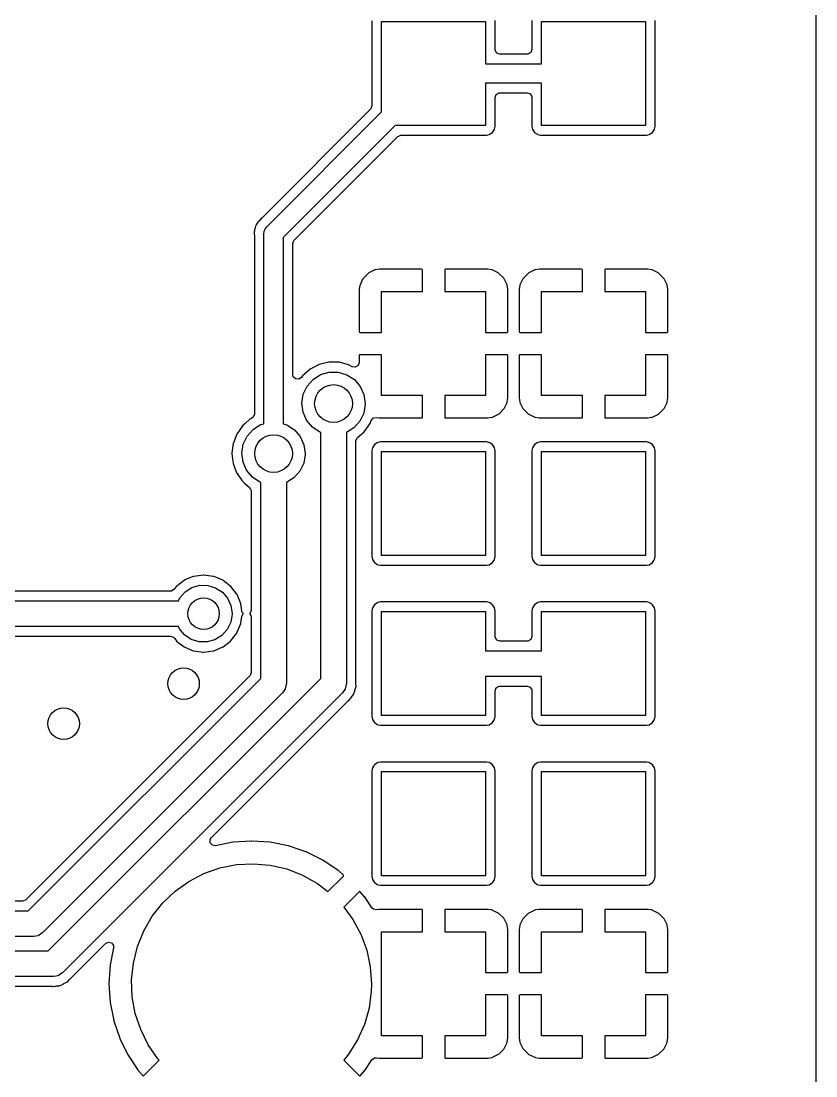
# Model space of a CAD drawing. Extents: x 5.26 to 6.44, y -4.92 to -3.34.
# Drawn here: x 5.939 to 6.436, y -4.592 to -3.933 of the extents above; entities that cross this region are included whole.
import ezdxf

# ---------------------------------------------------------------- set-up
doc = ezdxf.new("R2010")
doc.units = 0
doc.header["$MEASUREMENT"] = 0
doc.layers.add('BLACK', color=7, linetype='CONTINUOUS')

msp = doc.modelspace()

# ---------------------------------------------------------------- linework, layer by layer
at = {"layer": 'BLACK', "linetype": 'CONTINUOUS'}
for p, q in [((6.43552, -3.34794), (6.43552, -4.92006)), ((6.15798, -3.9323), (6.15798, -3.98554)), ((6.164, -3.98926), (6.164, -3.93275)), ((6.164, -3.93275), (6.229, -3.93275)), ((6.229, -3.93275), (6.229, -3.95925)), ((6.23502, -3.95027), (6.23502, -3.93216)), ((6.25798, -3.93216), (6.25798, -3.95027)), ((6.264, -3.95925), (6.264, -3.93275)), ((6.264, -3.93275), (6.329, -3.93275)), ((6.329, -3.93275), (6.329, -3.99775)), ((6.33502, -3.99834), (6.33502, -3.93216)), ((6.23506, -3.95078), (6.23502, -3.95027)), ((6.23608, -3.95254), (6.23506, -3.95078)), ((6.23798, -3.95323), (6.23608, -3.95254)), ((6.25502, -3.95323), (6.23798, -3.95323)), ((6.25553, -3.95319), (6.25502, -3.95323)), ((6.25729, -3.95217), (6.25553, -3.95319)), ((6.25798, -3.95027), (6.25729, -3.95217)), ((6.229, -3.95925), (6.264, -3.95925)), ((6.264, -3.97125), (6.229, -3.97125)), ((6.229, -3.97125), (6.229, -3.99775)), ((6.264, -3.99775), (6.264, -3.97125)), ((6.23502, -3.98023), (6.23571, -3.97833)), ((6.23502, -3.99834), (6.23502, -3.98023)), ((6.23571, -3.97833), (6.23747, -3.97731)), ((6.23747, -3.97731), (6.23798, -3.97727)), ((6.23798, -3.97727), (6.25502, -3.97727)), ((6.25502, -3.97727), (6.25692, -3.97796)), ((6.25692, -3.97796), (6.25794, -3.97972)), ((6.25794, -3.97972), (6.25798, -3.98023)), ((6.25798, -3.98023), (6.25798, -3.99834)), ((6.15798, -3.98554), (6.15729, -3.98745)), ((6.15711, -3.98764), (6.08954, -4.05521)), ((6.09226, -4.06101), (6.164, -3.98926)), ((6.15729, -3.98745), (6.15711, -3.98764)), ((6.17249, -3.99775), (6.1025, -4.06774)), ((6.229, -3.99775), (6.17249, -3.99775)), ((6.23334, -4.00209), (6.23467, -4.0001)), ((6.23467, -4.0001), (6.23502, -3.99834)), ((6.25798, -3.99834), (6.25833, -4.0001)), ((6.25833, -4.0001), (6.25966, -4.00209)), ((6.329, -3.99775), (6.264, -3.99775)), ((6.33334, -4.00209), (6.33467, -4.0001)), ((6.33467, -4.0001), (6.33502, -3.99834)), ((6.10939, -4.06936), (6.17411, -4.00464)), ((6.17411, -4.00464), (6.17595, -4.00378)), ((6.17595, -4.00378), (6.1762, -4.00377)), ((6.1762, -4.00377), (6.2238, -4.00377)), ((6.2238, -4.00377), (6.22959, -4.00377)), ((6.22959, -4.00377), (6.23135, -4.00342)), ((6.23135, -4.00342), (6.23334, -4.00209)), ((6.25966, -4.00209), (6.2599, -4.00225)), ((6.2599, -4.00225), (6.26141, -4.00326)), ((6.26141, -4.00326), (6.26141, -4.00326)), ((6.26141, -4.00326), (6.26165, -4.00342)), ((6.26165, -4.00342), (6.26341, -4.00377)), ((6.26341, -4.00377), (6.2965, -4.00377)), ((6.2965, -4.00377), (6.32959, -4.00377)), ((6.32959, -4.00377), (6.33135, -4.00342)), ((6.33135, -4.00342), (6.33334, -4.00209)), ((6.08564, -4.05982), (6.08532, -4.0603)), ((6.08595, -4.05925), (6.08564, -4.05982)), ((6.08606, -4.05897), (6.08595, -4.05925)), ((6.08616, -4.05872), (6.08606, -4.05897)), ((6.08694, -4.05788), (6.08616, -4.05872)), ((6.08704, -4.05775), (6.08694, -4.05788)), ((6.08705, -4.05776), (6.08704, -4.05775)), ((6.08713, -4.05765), (6.08705, -4.05776)), ((6.08721, -4.05754), (6.08713, -4.05765)), ((6.08777, -4.05698), (6.08721, -4.05754)), ((6.08785, -4.0569), (6.08777, -4.05698)), ((6.08921, -4.05543), (6.08785, -4.0569)), ((6.08938, -4.05535), (6.08921, -4.05543)), ((6.08954, -4.05521), (6.08938, -4.05535)), ((6.0844, -4.06417), (6.08429, -4.06465)), ((6.08429, -4.06465), (6.08432, -4.06492)), ((6.08432, -4.06492), (6.08432, -4.06492)), ((6.08432, -4.06492), (6.08445, -4.06588)), ((6.08448, -4.06349), (6.0844, -4.06417)), ((6.08445, -4.06588), (6.08448, -4.06628)), ((6.08451, -4.06287), (6.08448, -4.06313)), ((6.08448, -4.06313), (6.08448, -4.06349)), ((6.08448, -4.06628), (6.08448, -4.17808)), ((6.08493, -4.06182), (6.08451, -4.06287)), ((6.08506, -4.0614), (6.08493, -4.06182)), ((6.08526, -4.06056), (6.08506, -4.0614)), ((6.08532, -4.0603), (6.08526, -4.06056)), ((6.08526, -4.06056), (6.08526, -4.06056)), ((6.0905, -4.06525), (6.0907, -4.06449)), ((6.0905, -4.18407), (6.0905, -4.06525)), ((6.0907, -4.0637), (6.0911, -4.06301)), ((6.0907, -4.06449), (6.0907, -4.0637)), ((6.0911, -4.06301), (6.0913, -4.06225)), ((6.0913, -4.06225), (6.09186, -4.06169)), ((6.09186, -4.06169), (6.09226, -4.06101)), ((6.1025, -4.06774), (6.1025, -4.18408)), ((6.10852, -4.07146), (6.10921, -4.06955)), ((6.10852, -4.15347), (6.10852, -4.07146)), ((6.10921, -4.06955), (6.10939, -4.06936)), ((6.15558, -4.09016), (6.15264, -4.0931)), ((6.15598, -4.08988), (6.15558, -4.09016)), ((6.15972, -4.08804), (6.15598, -4.08988)), ((6.16016, -4.0879), (6.15972, -4.08804)), ((6.16257, -4.08755), (6.16016, -4.0879)), ((6.16278, -4.08753), (6.16257, -4.08755)), ((6.18916, -4.08753), (6.16278, -4.08753)), ((6.18937, -4.08765), (6.18916, -4.08753)), ((6.18952, -4.08805), (6.18937, -4.08765)), ((6.18952, -4.1015), (6.18952, -4.08805)), ((6.20361, -4.08768), (6.20348, -4.08789)), ((6.20348, -4.08789), (6.20348, -4.1015)), ((6.20401, -4.08753), (6.20361, -4.08768)), ((6.23022, -4.08753), (6.20401, -4.08753)), ((6.23043, -4.08755), (6.23022, -4.08753)), ((6.23282, -4.0879), (6.23043, -4.08755)), ((6.23325, -4.08803), (6.23282, -4.0879)), ((6.237, -4.08986), (6.23325, -4.08803)), ((6.2374, -4.09014), (6.237, -4.08986)), ((6.24034, -4.09308), (6.2374, -4.09014)), ((6.25558, -4.09016), (6.25264, -4.0931)), ((6.25598, -4.08988), (6.25558, -4.09016)), ((6.25972, -4.08804), (6.25598, -4.08988)), ((6.26016, -4.0879), (6.25972, -4.08804)), ((6.26257, -4.08755), (6.26016, -4.0879)), ((6.26278, -4.08753), (6.26257, -4.08755)), ((6.28916, -4.08753), (6.26278, -4.08753)), ((6.28937, -4.08765), (6.28916, -4.08753)), ((6.28952, -4.08805), (6.28937, -4.08765)), ((6.28952, -4.1015), (6.28952, -4.08805)), ((6.30361, -4.08768), (6.30348, -4.08789)), ((6.30348, -4.08789), (6.30348, -4.1015)), ((6.30401, -4.08753), (6.30361, -4.08768)), ((6.33022, -4.08753), (6.30401, -4.08753)), ((6.33043, -4.08755), (6.33022, -4.08753)), ((6.33282, -4.0879), (6.33043, -4.08755)), ((6.33325, -4.08803), (6.33282, -4.0879)), ((6.337, -4.08986), (6.33325, -4.08803)), ((6.3374, -4.09014), (6.337, -4.08986)), ((6.34034, -4.09308), (6.3374, -4.09014)), ((6.1504, -4.09768), (6.15005, -4.10007)), ((6.15053, -4.09725), (6.1504, -4.09768)), ((6.15236, -4.0935), (6.15053, -4.09725)), ((6.15264, -4.0931), (6.15236, -4.0935)), ((6.24062, -4.09348), (6.24034, -4.09308)), ((6.24246, -4.09722), (6.24062, -4.09348)), ((6.2426, -4.09766), (6.24246, -4.09722)), ((6.24295, -4.10007), (6.2426, -4.09766)), ((6.2504, -4.09768), (6.25005, -4.10007)), ((6.25053, -4.09725), (6.2504, -4.09768)), ((6.25236, -4.0935), (6.25053, -4.09725)), ((6.25264, -4.0931), (6.25236, -4.0935)), ((6.34062, -4.09348), (6.34034, -4.09308)), ((6.34246, -4.09722), (6.34062, -4.09348)), ((6.3426, -4.09766), (6.34246, -4.09722)), ((6.34295, -4.10007), (6.3426, -4.09766)), ((6.15005, -4.10007), (6.15003, -4.10028)), ((6.15003, -4.10028), (6.15003, -4.12649)), ((6.164, -4.12702), (6.164, -4.1015)), ((6.164, -4.1015), (6.18952, -4.1015)), ((6.20348, -4.1015), (6.229, -4.1015)), ((6.229, -4.1015), (6.229, -4.12702)), ((6.24297, -4.10028), (6.24295, -4.10007)), ((6.24297, -4.12666), (6.24297, -4.10028)), ((6.25005, -4.10007), (6.25003, -4.10028)), ((6.25003, -4.10028), (6.25003, -4.12649)), ((6.264, -4.12702), (6.264, -4.1015)), ((6.264, -4.1015), (6.28952, -4.1015)), ((6.30348, -4.1015), (6.329, -4.1015)), ((6.329, -4.1015), (6.329, -4.12702)), ((6.34297, -4.10028), (6.34295, -4.10007)), ((6.34297, -4.12666), (6.34297, -4.10028)), ((6.15003, -4.12649), (6.15018, -4.12689)), ((6.15018, -4.12689), (6.15039, -4.12702)), ((6.15039, -4.12702), (6.164, -4.12702)), ((6.229, -4.12702), (6.24245, -4.12702)), ((6.24245, -4.12702), (6.24285, -4.12687)), ((6.24285, -4.12687), (6.24297, -4.12666)), ((6.25003, -4.12649), (6.25018, -4.12689)), ((6.25018, -4.12689), (6.25039, -4.12702)), ((6.25039, -4.12702), (6.264, -4.12702)), ((6.329, -4.12702), (6.34245, -4.12702)), ((6.34245, -4.12702), (6.34285, -4.12687)), ((6.34285, -4.12687), (6.34297, -4.12666)), ((6.15015, -4.14113), (6.15003, -4.14134)), ((6.15003, -4.14134), (6.15003, -4.14584)), ((6.15055, -4.14098), (6.15015, -4.14113)), ((6.164, -4.14098), (6.15055, -4.14098)), ((6.164, -4.1665), (6.164, -4.14098)), ((6.24261, -4.14098), (6.229, -4.14098)), ((6.229, -4.14098), (6.229, -4.1665)), ((6.24282, -4.14111), (6.24261, -4.14098)), ((6.24297, -4.14151), (6.24282, -4.14111)), ((6.24297, -4.16772), (6.24297, -4.14151)), ((6.25015, -4.14113), (6.25003, -4.14134)), ((6.25003, -4.14134), (6.25003, -4.16772)), ((6.25055, -4.14098), (6.25015, -4.14113)), ((6.264, -4.14098), (6.25055, -4.14098)), ((6.264, -4.1665), (6.264, -4.14098)), ((6.34261, -4.14098), (6.329, -4.14098)), ((6.329, -4.14098), (6.329, -4.1665)), ((6.34282, -4.14111), (6.34261, -4.14098)), ((6.34297, -4.14151), (6.34282, -4.14111)), ((6.34297, -4.16772), (6.34297, -4.14151)), ((6.1192, -4.15013), (6.11466, -4.15409)), ((6.11924, -4.1501), (6.1192, -4.15013)), ((6.11937, -4.14998), (6.11924, -4.1501)), ((6.11924, -4.1501), (6.11924, -4.1501)), ((6.12493, -4.14711), (6.11937, -4.14998)), ((6.13101, -4.14565), (6.12493, -4.14711)), ((6.12591, -4.15342), (6.13131, -4.15187)), ((6.13407, -4.14567), (6.13101, -4.14565)), ((6.13131, -4.15187), (6.13693, -4.15191)), ((6.13708, -4.14568), (6.13407, -4.14567)), ((6.13693, -4.15191), (6.14231, -4.15352)), ((6.13726, -4.14568), (6.13708, -4.14568)), ((6.13708, -4.14568), (6.13708, -4.14568)), ((6.13743, -4.14573), (6.13726, -4.14568)), ((6.13984, -4.14633), (6.13743, -4.14573)), ((6.13743, -4.14573), (6.13743, -4.14573)), ((6.14332, -4.14721), (6.13984, -4.14633)), ((6.14569, -4.14846), (6.14332, -4.14721)), ((6.14759, -4.14876), (6.14569, -4.14846)), ((6.14934, -4.14774), (6.14759, -4.14876)), ((6.15003, -4.14584), (6.14934, -4.14774)), ((6.10879, -4.15472), (6.10852, -4.15347)), ((6.11022, -4.15615), (6.10879, -4.15472)), ((6.11224, -4.15633), (6.11022, -4.15615)), ((6.1139, -4.15517), (6.11224, -4.15633)), ((6.11392, -4.15515), (6.1139, -4.15517)), ((6.11466, -4.15409), (6.11392, -4.15515)), ((6.11744, -4.16062), (6.12116, -4.15641)), ((6.12116, -4.15641), (6.12591, -4.15342)), ((6.14231, -4.15352), (6.14702, -4.15657)), ((6.14702, -4.15657), (6.15069, -4.16083)), ((6.11505, -4.16571), (6.11744, -4.16062)), ((6.15069, -4.16083), (6.15301, -4.16594)), ((6.11419, -4.17126), (6.11505, -4.16571)), ((6.11492, -4.17683), (6.11419, -4.17126)), ((6.15301, -4.16594), (6.15381, -4.1715)), ((6.15381, -4.1715), (6.15381, -4.17198)), ((6.18952, -4.1665), (6.164, -4.1665)), ((6.18952, -4.18011), (6.18952, -4.1665)), ((6.229, -4.1665), (6.20348, -4.1665)), ((6.20348, -4.1665), (6.20348, -4.17995)), ((6.24064, -4.1745), (6.24247, -4.17075)), ((6.24247, -4.17075), (6.2426, -4.17032)), ((6.2426, -4.17032), (6.24295, -4.16793)), ((6.24295, -4.16793), (6.24297, -4.16772)), ((6.25003, -4.16772), (6.25005, -4.16793)), ((6.25005, -4.16793), (6.2504, -4.17034)), ((6.2504, -4.17034), (6.25054, -4.17078)), ((6.25054, -4.17078), (6.25238, -4.17452)), ((6.28952, -4.1665), (6.264, -4.1665)), ((6.28952, -4.18011), (6.28952, -4.1665)), ((6.329, -4.1665), (6.30348, -4.1665)), ((6.30348, -4.1665), (6.30348, -4.17995)), ((6.34064, -4.1745), (6.34247, -4.17075)), ((6.34247, -4.17075), (6.3426, -4.17032)), ((6.3426, -4.17032), (6.34295, -4.16793)), ((6.34295, -4.16793), (6.34297, -4.16772)), ((6.08448, -4.17808), (6.08379, -4.17998)), ((6.11718, -4.18197), (6.11492, -4.17683)), ((6.15287, -4.17752), (6.15042, -4.18258)), ((6.15381, -4.17198), (6.15287, -4.17752)), ((6.23328, -4.17996), (6.23702, -4.17812)), ((6.23702, -4.17812), (6.23742, -4.17784)), ((6.23742, -4.17784), (6.24036, -4.1749)), ((6.24036, -4.1749), (6.24064, -4.1745)), ((6.25238, -4.17452), (6.25266, -4.17492)), ((6.25266, -4.17492), (6.2556, -4.17786)), ((6.2556, -4.17786), (6.256, -4.17814)), ((6.256, -4.17814), (6.25975, -4.17997)), ((6.33328, -4.17996), (6.33702, -4.17812)), ((6.33702, -4.17812), (6.33742, -4.17784)), ((6.33742, -4.17784), (6.34036, -4.1749)), ((6.34036, -4.1749), (6.34064, -4.1745)), ((6.07849, -4.18418), (6.07716, -4.18534)), ((6.08174, -4.18135), (6.07849, -4.18418)), ((6.08187, -4.18123), (6.08174, -4.18135)), ((6.08174, -4.18135), (6.08174, -4.18135)), ((6.08288, -4.18071), (6.08187, -4.18123)), ((6.08379, -4.17998), (6.08288, -4.18071)), ((6.08366, -4.18766), (6.08841, -4.18467)), ((6.08841, -4.18467), (6.0905, -4.18407)), ((6.1025, -4.18408), (6.10481, -4.18477)), ((6.10481, -4.18477), (6.10952, -4.18782)), ((6.1208, -4.18627), (6.11718, -4.18197)), ((6.15042, -4.18258), (6.14665, -4.18674)), ((6.15587, -4.18534), (6.1567, -4.18418)), ((6.1567, -4.18418), (6.1568, -4.18404)), ((6.1567, -4.18418), (6.1567, -4.18418)), ((6.1568, -4.18404), (6.15711, -4.18328)), ((6.15711, -4.18328), (6.15761, -4.18202)), ((6.15761, -4.18202), (6.15897, -4.18051)), ((6.15897, -4.18051), (6.16079, -4.18019)), ((6.16079, -4.18019), (6.16257, -4.18045)), ((6.16257, -4.18045), (6.16278, -4.18047)), ((6.16278, -4.18047), (6.18899, -4.18047)), ((6.18899, -4.18047), (6.18939, -4.18032)), ((6.18939, -4.18032), (6.18952, -4.18011)), ((6.20348, -4.17995), (6.20363, -4.18035)), ((6.20363, -4.18035), (6.20384, -4.18047)), ((6.20384, -4.18047), (6.23022, -4.18047)), ((6.23022, -4.18047), (6.23043, -4.18045)), ((6.23043, -4.18045), (6.23284, -4.1801)), ((6.23284, -4.1801), (6.23328, -4.17996)), ((6.25975, -4.17997), (6.26018, -4.1801)), ((6.26018, -4.1801), (6.26257, -4.18045)), ((6.26257, -4.18045), (6.26278, -4.18047)), ((6.26278, -4.18047), (6.28899, -4.18047)), ((6.28899, -4.18047), (6.28939, -4.18032)), ((6.28939, -4.18032), (6.28952, -4.18011)), ((6.30348, -4.17995), (6.30363, -4.18035)), ((6.30363, -4.18035), (6.30384, -4.18047)), ((6.30384, -4.18047), (6.33022, -4.18047)), ((6.33022, -4.18047), (6.33043, -4.18045)), ((6.33043, -4.18045), (6.33284, -4.1801)), ((6.33284, -4.1801), (6.33328, -4.17996)), ((6.0735, -4.19062), (6.07141, -4.19599)), ((6.07357, -4.19045), (6.0735, -4.19062)), ((6.0735, -4.19062), (6.0735, -4.19062)), ((6.07394, -4.18992), (6.07357, -4.19045)), ((6.07537, -4.1879), (6.07394, -4.18992)), ((6.07716, -4.18534), (6.07537, -4.1879)), ((6.07994, -4.19187), (6.08366, -4.18766)), ((6.10952, -4.18782), (6.11319, -4.19208)), ((6.12547, -4.18938), (6.1208, -4.18627)), ((6.126, -4.18955), (6.12547, -4.18938)), ((6.126, -4.34319), (6.126, -4.18955)), ((6.14665, -4.18674), (6.142, -4.1896)), ((6.142, -4.1896), (6.142, -4.34651)), ((6.14906, -4.19261), (6.15139, -4.19062)), ((6.15139, -4.19062), (6.15315, -4.18911)), ((6.15315, -4.18911), (6.15587, -4.18534)), ((6.0713, -4.19628), (6.07048, -4.20248)), ((6.07141, -4.19599), (6.0713, -4.19628)), ((6.07669, -4.20251), (6.07755, -4.19696)), ((6.07755, -4.19696), (6.07994, -4.19187)), ((6.11319, -4.19208), (6.11551, -4.19719)), ((6.11551, -4.19719), (6.11631, -4.20275)), ((6.14802, -4.19486), (6.14871, -4.19296)), ((6.14802, -4.34614), (6.14802, -4.19486)), ((6.14871, -4.19296), (6.14906, -4.19261)), ((6.15966, -4.19716), (6.15833, -4.19915)), ((6.16165, -4.19583), (6.15966, -4.19716)), ((6.16341, -4.19548), (6.16165, -4.19583)), ((6.1965, -4.19548), (6.16341, -4.19548)), ((6.22959, -4.19548), (6.1965, -4.19548)), ((6.22974, -4.19551), (6.22959, -4.19548)), ((6.23084, -4.19573), (6.22974, -4.19551)), ((6.22974, -4.19551), (6.22974, -4.19551)), ((6.23135, -4.19583), (6.23084, -4.19573)), ((6.23159, -4.19599), (6.23135, -4.19583)), ((6.23229, -4.19646), (6.23159, -4.19599)), ((6.23159, -4.19599), (6.23159, -4.19599)), ((6.23334, -4.19716), (6.23229, -4.19646)), ((6.23467, -4.19915), (6.23334, -4.19716)), ((6.25966, -4.19716), (6.25833, -4.19915)), ((6.26165, -4.19583), (6.25966, -4.19716)), ((6.26341, -4.19548), (6.26165, -4.19583)), ((6.2965, -4.19548), (6.26341, -4.19548)), ((6.32959, -4.19548), (6.2965, -4.19548)), ((6.32974, -4.19551), (6.32959, -4.19548)), ((6.33084, -4.19573), (6.32974, -4.19551)), ((6.32974, -4.19551), (6.32974, -4.19551)), ((6.33135, -4.19583), (6.33084, -4.19573)), ((6.33159, -4.19599), (6.33135, -4.19583)), ((6.33229, -4.19646), (6.33159, -4.19599)), ((6.33159, -4.19599), (6.33159, -4.19599)), ((6.33334, -4.19716), (6.33229, -4.19646)), ((6.33467, -4.19915), (6.33334, -4.19716)), ((6.07048, -4.20248), (6.0705, -4.20265)), ((6.0705, -4.20265), (6.0705, -4.20265)), ((6.0705, -4.20265), (6.07089, -4.2062)), ((6.07742, -4.20808), (6.07669, -4.20251)), ((6.11631, -4.20323), (6.11537, -4.20877)), ((6.11631, -4.20275), (6.11631, -4.20323)), ((6.15833, -4.19915), (6.15798, -4.20091)), ((6.15798, -4.20091), (6.15798, -4.26709)), ((6.164, -4.2665), (6.164, -4.2015)), ((6.164, -4.2015), (6.229, -4.2015)), ((6.229, -4.2015), (6.229, -4.2665)), ((6.23502, -4.20091), (6.23467, -4.19915)), ((6.23502, -4.26709), (6.23502, -4.20091)), ((6.23502, -4.20091), (6.23502, -4.20091)), ((6.25833, -4.19915), (6.25798, -4.20091)), ((6.25798, -4.20091), (6.25798, -4.26709)), ((6.264, -4.2665), (6.264, -4.2015)), ((6.264, -4.2015), (6.329, -4.2015)), ((6.329, -4.2015), (6.329, -4.2665)), ((6.33502, -4.20091), (6.33467, -4.19915)), ((6.33502, -4.26709), (6.33502, -4.20091)), ((6.07089, -4.2062), (6.07117, -4.20869)), ((6.07117, -4.20869), (6.07123, -4.20886)), ((6.07123, -4.20886), (6.07123, -4.20886)), ((6.07123, -4.20886), (6.07235, -4.21193)), ((6.07968, -4.21322), (6.07742, -4.20808)), ((6.11537, -4.20877), (6.11292, -4.21383)), ((6.07235, -4.21193), (6.07332, -4.21456)), ((6.07332, -4.21456), (6.07341, -4.21471)), ((6.07341, -4.21471), (6.07342, -4.21471)), ((6.07342, -4.21471), (6.07375, -4.21521)), ((6.07375, -4.21521), (6.0768, -4.21975)), ((6.0833, -4.21752), (6.07968, -4.21322)), ((6.08797, -4.22063), (6.0833, -4.21752)), ((6.10915, -4.21799), (6.1045, -4.22085)), ((6.11292, -4.21383), (6.10915, -4.21799)), ((6.0768, -4.21975), (6.07842, -4.22123)), ((6.07842, -4.22123), (6.08143, -4.22396)), ((6.08143, -4.22396), (6.08138, -4.22401)), ((6.08138, -4.22401), (6.08238, -4.22546)), ((6.0885, -4.2208), (6.08797, -4.22063)), ((6.0885, -4.34319), (6.0885, -4.2208)), ((6.1045, -4.22085), (6.1045, -4.34651)), ((6.08238, -4.22546), (6.08248, -4.22621)), ((6.08248, -4.22621), (6.08248, -4.30059)), ((6.15798, -4.26709), (6.15833, -4.26885)), ((6.15833, -4.26885), (6.15966, -4.27084)), ((6.229, -4.2665), (6.164, -4.2665)), ((6.23334, -4.27084), (6.23423, -4.26951)), ((6.23423, -4.26951), (6.23451, -4.26909)), ((6.23451, -4.26909), (6.23467, -4.26885)), ((6.23451, -4.26909), (6.23451, -4.26909)), ((6.23467, -4.26885), (6.23502, -4.26709)), ((6.25798, -4.26709), (6.25833, -4.26885)), ((6.25833, -4.26885), (6.25966, -4.27084)), ((6.329, -4.2665), (6.264, -4.2665)), ((6.33334, -4.27084), (6.33423, -4.26951)), ((6.33423, -4.26951), (6.33451, -4.26909)), ((6.33451, -4.26909), (6.33467, -4.26885)), ((6.33451, -4.26909), (6.33451, -4.26909)), ((6.33467, -4.26885), (6.33502, -4.26709)), ((6.15966, -4.27084), (6.1599, -4.271)), ((6.1599, -4.271), (6.16141, -4.27201)), ((6.16141, -4.27201), (6.16141, -4.27201)), ((6.16141, -4.27201), (6.16165, -4.27217)), ((6.16165, -4.27217), (6.16341, -4.27252)), ((6.16341, -4.27252), (6.1965, -4.27252)), ((6.1965, -4.27252), (6.22959, -4.27252)), ((6.22959, -4.27252), (6.23135, -4.27217)), ((6.23135, -4.27217), (6.23334, -4.27084)), ((6.25966, -4.27084), (6.2599, -4.271)), ((6.2599, -4.271), (6.26141, -4.27201)), ((6.26141, -4.27201), (6.26141, -4.27201)), ((6.26141, -4.27201), (6.26165, -4.27217)), ((6.26165, -4.27217), (6.26341, -4.27252)), ((6.26341, -4.27252), (6.2965, -4.27252)), ((6.2965, -4.27252), (6.32959, -4.27252)), ((6.32959, -4.27252), (6.33135, -4.27217)), ((6.33135, -4.27217), (6.33334, -4.27084)), ((6.04056, -4.28202), (6.0373, -4.28453)), ((6.04072, -4.28191), (6.04056, -4.28202)), ((6.04056, -4.28202), (6.04056, -4.28202)), ((6.04362, -4.2807), (6.04072, -4.28191)), ((6.04634, -4.27958), (6.04362, -4.2807)), ((6.04652, -4.2795), (6.04634, -4.27958)), ((6.04634, -4.27958), (6.04634, -4.27958)), ((6.04671, -4.27948), (6.04652, -4.2795)), ((6.05256, -4.27871), (6.04671, -4.27948)), ((6.04671, -4.27948), (6.04671, -4.27948)), ((6.05275, -4.27868), (6.05256, -4.27871)), ((6.05294, -4.27871), (6.05275, -4.27868)), ((6.05879, -4.27948), (6.05294, -4.27871)), ((6.05898, -4.2795), (6.05879, -4.27948)), ((6.05879, -4.27948), (6.05879, -4.27948)), ((6.05916, -4.27958), (6.05898, -4.2795)), ((6.06188, -4.2807), (6.05916, -4.27958)), ((6.05916, -4.27958), (6.05916, -4.27958)), ((6.06478, -4.28191), (6.06188, -4.2807)), ((6.06494, -4.28202), (6.06478, -4.28191)), ((6.0682, -4.28453), (6.06494, -4.28202)), ((6.06494, -4.28202), (6.06494, -4.28202)), ((6.03197, -4.28873), (5.85159, -4.28873)), ((6.03261, -4.28866), (6.03197, -4.28873)), ((6.03432, -4.28757), (6.03261, -4.28866)), ((6.03561, -4.28589), (6.03432, -4.28757)), ((6.03573, -4.28573), (6.03561, -4.28589)), ((6.0373, -4.28453), (6.03573, -4.28573)), ((6.03784, -4.29295), (6.04119, -4.28916)), ((6.04119, -4.28916), (6.04546, -4.28646)), ((6.04546, -4.28646), (6.05033, -4.28507)), ((6.05033, -4.28507), (6.05539, -4.2851)), ((6.05539, -4.2851), (6.06023, -4.28655)), ((6.06023, -4.28655), (6.06448, -4.2893)), ((6.06448, -4.2893), (6.06778, -4.29314)), ((6.06977, -4.28573), (6.0682, -4.28453)), ((6.06989, -4.28589), (6.06977, -4.28573)), ((6.07348, -4.29056), (6.06989, -4.28589)), ((6.07359, -4.29072), (6.07348, -4.29056)), ((6.07348, -4.29056), (6.07348, -4.29056)), ((5.85275, -4.29475), (6.03699, -4.29475)), ((6.03699, -4.29475), (6.03784, -4.29295)), ((6.06778, -4.29314), (6.06988, -4.29774)), ((6.07367, -4.2909), (6.07359, -4.29072)), ((6.07578, -4.29599), (6.07367, -4.2909)), ((6.076, -4.29652), (6.07578, -4.29599)), ((6.07602, -4.29671), (6.076, -4.29652)), ((6.07658, -4.30097), (6.07602, -4.29671)), ((6.07602, -4.29671), (6.07602, -4.29671)), ((6.15966, -4.29716), (6.15833, -4.29915)), ((6.16165, -4.29583), (6.15966, -4.29716)), ((6.16341, -4.29548), (6.16165, -4.29583)), ((6.1965, -4.29548), (6.16341, -4.29548)), ((6.22959, -4.29548), (6.1965, -4.29548)), ((6.23135, -4.29583), (6.22959, -4.29548)), ((6.23159, -4.29599), (6.23135, -4.29583)), ((6.23267, -4.29671), (6.23159, -4.29599)), ((6.23159, -4.29599), (6.23159, -4.29599)), ((6.23334, -4.29716), (6.23267, -4.29671)), ((6.23467, -4.29915), (6.23334, -4.29716)), ((6.25966, -4.29716), (6.25833, -4.29915)), ((6.26165, -4.29583), (6.25966, -4.29716)), ((6.26341, -4.29548), (6.26165, -4.29583)), ((6.2965, -4.29548), (6.26341, -4.29548)), ((6.32959, -4.29548), (6.2965, -4.29548)), ((6.33135, -4.29583), (6.32959, -4.29548)), ((6.33159, -4.29599), (6.33135, -4.29583)), ((6.33267, -4.29671), (6.33159, -4.29599)), ((6.33159, -4.29599), (6.33159, -4.29599)), ((6.33334, -4.29716), (6.33267, -4.29671)), ((6.33467, -4.29915), (6.33334, -4.29716)), ((6.07059, -4.30319), (6.06975, -4.30817)), ((6.06988, -4.29774), (6.07059, -4.30275)), ((6.07059, -4.30275), (6.07059, -4.30319)), ((6.07674, -4.3016), (6.07658, -4.30097)), ((6.07658, -4.30453), (6.07752, -4.30273)), ((6.07764, -4.30268), (6.07674, -4.3016)), ((6.07752, -4.30273), (6.07764, -4.30268)), ((6.08179, -4.30249), (6.08141, -4.30271)), ((6.08141, -4.30271), (6.08241, -4.30427)), ((6.08248, -4.30059), (6.08179, -4.30249)), ((6.15833, -4.29915), (6.15798, -4.30091)), ((6.15798, -4.30091), (6.15798, -4.36709)), ((6.164, -4.3665), (6.164, -4.3015)), ((6.164, -4.3015), (6.229, -4.3015)), ((6.229, -4.3015), (6.229, -4.326)), ((6.23502, -4.30091), (6.23467, -4.29915)), ((6.23502, -4.31702), (6.23502, -4.30091)), ((6.25833, -4.29915), (6.25798, -4.30091)), ((6.25798, -4.30091), (6.25798, -4.31702)), ((6.264, -4.326), (6.264, -4.3015)), ((6.264, -4.3015), (6.329, -4.3015)), ((6.329, -4.3015), (6.329, -4.3665)), ((6.33502, -4.30091), (6.33467, -4.29915)), ((6.33502, -4.36709), (6.33502, -4.30091)), ((6.06975, -4.30817), (6.06754, -4.31273)), ((6.07359, -4.31478), (6.076, -4.30898)), ((6.076, -4.30898), (6.07605, -4.30857)), ((6.07605, -4.30857), (6.07658, -4.30453)), ((6.08241, -4.30427), (6.08248, -4.30491)), ((6.08248, -4.30491), (6.08248, -4.33947)), ((6.03697, -4.31075), (5.85274, -4.31075)), ((5.9184, -4.31677), (6.03197, -4.31677)), ((6.03197, -4.31677), (6.03387, -4.31746)), ((6.0376, -4.31218), (6.03697, -4.31075)), ((6.04086, -4.31605), (6.0376, -4.31218)), ((6.04507, -4.31885), (6.04086, -4.31605)), ((6.06415, -4.31648), (6.05984, -4.31913)), ((6.06754, -4.31273), (6.06415, -4.31648)), ((6.07084, -4.31838), (6.07348, -4.31494)), ((6.07348, -4.31494), (6.07359, -4.31478)), ((6.07348, -4.31494), (6.07348, -4.31494)), ((6.03387, -4.31746), (6.03432, -4.31793)), ((6.03432, -4.31793), (6.03573, -4.31977)), ((6.03573, -4.31977), (6.03589, -4.31989)), ((6.03589, -4.31989), (6.04056, -4.32348)), ((6.04056, -4.32348), (6.04056, -4.32348)), ((6.04056, -4.32348), (6.04072, -4.32359)), ((6.0499, -4.32036), (6.04507, -4.31885)), ((6.05496, -4.32046), (6.0499, -4.32036)), ((6.05984, -4.31913), (6.05496, -4.32046)), ((6.06478, -4.32359), (6.06494, -4.32348)), ((6.06494, -4.32348), (6.06961, -4.31989)), ((6.06494, -4.32348), (6.06494, -4.32348)), ((6.06961, -4.31989), (6.06977, -4.31977)), ((6.06977, -4.31977), (6.07084, -4.31838)), ((6.23506, -4.31753), (6.23502, -4.31702)), ((6.23608, -4.31929), (6.23506, -4.31753)), ((6.23798, -4.31998), (6.23608, -4.31929)), ((6.25502, -4.31998), (6.23798, -4.31998)), ((6.25553, -4.31994), (6.25502, -4.31998)), ((6.25729, -4.31892), (6.25553, -4.31994)), ((6.25798, -4.31702), (6.25729, -4.31892)), ((6.04072, -4.32359), (6.04113, -4.32376)), ((6.04113, -4.32376), (6.04634, -4.32592)), ((6.04634, -4.32592), (6.04634, -4.32592)), ((6.04634, -4.32592), (6.04652, -4.326)), ((6.04652, -4.326), (6.04671, -4.32602)), ((6.04671, -4.32602), (6.04671, -4.32602)), ((6.04671, -4.32602), (6.05256, -4.32679)), ((6.05256, -4.32679), (6.05275, -4.32682)), ((6.05275, -4.32682), (6.05294, -4.32679)), ((6.05294, -4.32679), (6.05879, -4.32602)), ((6.05879, -4.32602), (6.05898, -4.326)), ((6.05879, -4.32602), (6.05879, -4.32602)), ((6.05898, -4.326), (6.05916, -4.32592)), ((6.05916, -4.32592), (6.06437, -4.32376)), ((6.05916, -4.32592), (6.05916, -4.32592)), ((6.06437, -4.32376), (6.06478, -4.32359)), ((6.229, -4.326), (6.264, -4.326)), ((6.08161, -4.34156), (5.94156, -4.48161)), ((5.94319, -4.4885), (6.0885, -4.34319)), ((5.95569, -4.5135), (6.126, -4.34319)), ((6.08179, -4.34137), (6.08161, -4.34156)), ((6.08248, -4.33947), (6.08179, -4.34137)), ((6.264, -4.342), (6.229, -4.342)), ((6.229, -4.342), (6.229, -4.3665)), ((6.264, -4.3665), (6.264, -4.342)), ((6.10381, -4.34953), (6.1037, -4.34998)), ((6.10405, -4.34914), (6.10381, -4.34953)), ((6.1042, -4.34782), (6.10405, -4.34914)), ((6.1045, -4.34651), (6.1042, -4.34782)), ((6.14131, -4.34953), (6.1412, -4.34998)), ((6.14155, -4.34914), (6.14131, -4.34953)), ((6.1417, -4.34782), (6.14155, -4.34914)), ((6.142, -4.34651), (6.1417, -4.34782)), ((6.14736, -4.35077), (6.148, -4.34894)), ((6.148, -4.34894), (6.14802, -4.34874)), ((6.14802, -4.34626), (6.14802, -4.34614)), ((6.1481, -4.34828), (6.14802, -4.34626)), ((6.14802, -4.34868), (6.14804, -4.3485)), ((6.14802, -4.34874), (6.14802, -4.34868)), ((6.14804, -4.3485), (6.1481, -4.34828)), ((6.23502, -4.35098), (6.23571, -4.34908)), ((6.23571, -4.34908), (6.23747, -4.34806)), ((6.23747, -4.34806), (6.23798, -4.34802)), ((6.23798, -4.34802), (6.25502, -4.34802)), ((6.25502, -4.34802), (6.25692, -4.34871)), ((6.25692, -4.34871), (6.25794, -4.35047)), ((6.10216, -4.35216), (5.95215, -4.50217)), ((6.13966, -4.35216), (5.96465, -4.52717)), ((6.10287, -4.35103), (6.10216, -4.35216)), ((6.1037, -4.34998), (6.10287, -4.35103)), ((6.14037, -4.35103), (6.13966, -4.35216)), ((6.1412, -4.34998), (6.14037, -4.35103)), ((6.14357, -4.35701), (6.1444, -4.35596)), ((6.1444, -4.35596), (6.14463, -4.3557)), ((6.14463, -4.3557), (6.14474, -4.35559)), ((6.14474, -4.35559), (6.14517, -4.35498)), ((6.14517, -4.35498), (6.14526, -4.35487)), ((6.14526, -4.35487), (6.1463, -4.35354)), ((6.1463, -4.35354), (6.14646, -4.35335)), ((6.14646, -4.35335), (6.14654, -4.35312)), ((6.14654, -4.35312), (6.14656, -4.35308)), ((6.14656, -4.35308), (6.14658, -4.35305)), ((6.14658, -4.35305), (6.14659, -4.35303)), ((6.14659, -4.35303), (6.1466, -4.35299)), ((6.1466, -4.35299), (6.14662, -4.35295)), ((6.14662, -4.35295), (6.14676, -4.35275)), ((6.14676, -4.35275), (6.14732, -4.3509)), ((6.14732, -4.3509), (6.14736, -4.35077)), ((6.23502, -4.36709), (6.23502, -4.35098)), ((6.25794, -4.35047), (6.25798, -4.35098)), ((6.25798, -4.35098), (6.25798, -4.36709)), ((6.13224, -4.36809), (6.14263, -4.35769)), ((6.14263, -4.35769), (6.14312, -4.3573)), ((6.14312, -4.3573), (6.14336, -4.35715)), ((6.14336, -4.35715), (6.14357, -4.35701)), ((6.05756, -4.44276), (6.13224, -4.36809)), ((6.15798, -4.36709), (6.15833, -4.36885)), ((6.15833, -4.36885), (6.15966, -4.37084)), ((6.229, -4.3665), (6.164, -4.3665)), ((6.23334, -4.37084), (6.23467, -4.36885)), ((6.23467, -4.36885), (6.23502, -4.36709)), ((6.25798, -4.36709), (6.25833, -4.36885)), ((6.25833, -4.36885), (6.25966, -4.37084)), ((6.329, -4.3665), (6.264, -4.3665)), ((6.33334, -4.37084), (6.33467, -4.36885)), ((6.33467, -4.36885), (6.33502, -4.36709)), ((6.15966, -4.37084), (6.1599, -4.371)), ((6.1599, -4.371), (6.16141, -4.37201)), ((6.16141, -4.37201), (6.16141, -4.37201)), ((6.16141, -4.37201), (6.16165, -4.37217)), ((6.16165, -4.37217), (6.16341, -4.37252)), ((6.16341, -4.37252), (6.1965, -4.37252)), ((6.1965, -4.37252), (6.22959, -4.37252)), ((6.22959, -4.37252), (6.23135, -4.37217)), ((6.23135, -4.37217), (6.23334, -4.37084)), ((6.25966, -4.37084), (6.2599, -4.371)), ((6.2599, -4.371), (6.26141, -4.37201)), ((6.26141, -4.37201), (6.26141, -4.37201)), ((6.26141, -4.37201), (6.26165, -4.37217)), ((6.26165, -4.37217), (6.26341, -4.37252)), ((6.26341, -4.37252), (6.2965, -4.37252)), ((6.2965, -4.37252), (6.32959, -4.37252)), ((6.32959, -4.37252), (6.33135, -4.37217)), ((6.33135, -4.37217), (6.33334, -4.37084)), ((6.16165, -4.39583), (6.15966, -4.39716)), ((6.16341, -4.39548), (6.16165, -4.39583)), ((6.1965, -4.39548), (6.16341, -4.39548)), ((6.22959, -4.39548), (6.1965, -4.39548)), ((6.23135, -4.39583), (6.22959, -4.39548)), ((6.23159, -4.39599), (6.23135, -4.39583)), ((6.23334, -4.39716), (6.23159, -4.39599)), ((6.23159, -4.39599), (6.23159, -4.39599)), ((6.26165, -4.39583), (6.25966, -4.39716)), ((6.26341, -4.39548), (6.26165, -4.39583)), ((6.2965, -4.39548), (6.26341, -4.39548)), ((6.32959, -4.39548), (6.2965, -4.39548)), ((6.33135, -4.39583), (6.32959, -4.39548)), ((6.33159, -4.39599), (6.33135, -4.39583)), ((6.33334, -4.39716), (6.33159, -4.39599)), ((6.33159, -4.39599), (6.33159, -4.39599)), ((6.15833, -4.39915), (6.15798, -4.40091)), ((6.15798, -4.40091), (6.15798, -4.46709)), ((6.15899, -4.39817), (6.15833, -4.39915)), ((6.1595, -4.3974), (6.15899, -4.39817)), ((6.15966, -4.39716), (6.1595, -4.3974)), ((6.164, -4.4665), (6.164, -4.4015)), ((6.164, -4.4015), (6.229, -4.4015)), ((6.229, -4.4015), (6.229, -4.4665)), ((6.23467, -4.39915), (6.23334, -4.39716)), ((6.23502, -4.40091), (6.23467, -4.39915)), ((6.23502, -4.46709), (6.23502, -4.40091)), ((6.23502, -4.40091), (6.23502, -4.40091)), ((6.25833, -4.39915), (6.25798, -4.40091)), ((6.25798, -4.40091), (6.25798, -4.46709)), ((6.25899, -4.39817), (6.25833, -4.39915)), ((6.2595, -4.3974), (6.25899, -4.39817)), ((6.25966, -4.39716), (6.2595, -4.3974)), ((6.264, -4.4665), (6.264, -4.4015)), ((6.264, -4.4015), (6.329, -4.4015)), ((6.329, -4.4015), (6.329, -4.4665)), ((6.33467, -4.39915), (6.33334, -4.39716)), ((6.33502, -4.40091), (6.33467, -4.39915)), ((6.33502, -4.46709), (6.33502, -4.40091)), ((6.05685, -4.44391), (6.05756, -4.44276)), ((6.0569, -4.44593), (6.05685, -4.44391)), ((6.05823, -4.44745), (6.0569, -4.44593)), ((6.06023, -4.44776), (6.05823, -4.44745)), ((6.07099, -4.44562), (6.06023, -4.44776)), ((6.07118, -4.4456), (6.07099, -4.44562)), ((6.08262, -4.44485), (6.07118, -4.4456)), ((6.08282, -4.44485), (6.08262, -4.44485)), ((6.09426, -4.4456), (6.08282, -4.44485)), ((6.09445, -4.44562), (6.09426, -4.4456)), ((6.1057, -4.44786), (6.09445, -4.44562)), ((6.10589, -4.44791), (6.1057, -4.44786)), ((6.11675, -4.4516), (6.10589, -4.44791)), ((6.11693, -4.45167), (6.11675, -4.4516)), ((6.12721, -4.45674), (6.11693, -4.45167)), ((6.05293, -4.46517), (6.06293, -4.46166)), ((6.06293, -4.46166), (6.07332, -4.45959)), ((6.07332, -4.45959), (6.0839, -4.45901)), ((6.0839, -4.45901), (6.09445, -4.45992)), ((6.09445, -4.45992), (6.10477, -4.46232)), ((6.12738, -4.45684), (6.12721, -4.45674)), ((6.13692, -4.46321), (6.12738, -4.45684)), ((6.04353, -4.47005), (6.05293, -4.46517)), ((6.10477, -4.46232), (6.11465, -4.46614)), ((6.11465, -4.46614), (6.1239, -4.47131)), ((6.13049, -4.47635), (6.14013, -4.46671)), ((6.13707, -4.46333), (6.13692, -4.46321)), ((6.14026, -4.46613), (6.13707, -4.46333)), ((6.14013, -4.46671), (6.14031, -4.46632)), ((6.14031, -4.46632), (6.14026, -4.46613)), ((6.15798, -4.46709), (6.15833, -4.46885)), ((6.229, -4.4665), (6.164, -4.4665)), ((6.23467, -4.46885), (6.23502, -4.46709)), ((6.25798, -4.46709), (6.25833, -4.46885)), ((6.329, -4.4665), (6.264, -4.4665)), ((6.33467, -4.46885), (6.33502, -4.46709)), ((6.03491, -4.47621), (6.04353, -4.47005)), ((6.1239, -4.47131), (6.13049, -4.47635)), ((6.15833, -4.46885), (6.15966, -4.47084)), ((6.15966, -4.47084), (6.1599, -4.471)), ((6.1599, -4.471), (6.16141, -4.47201)), ((6.16141, -4.47201), (6.16141, -4.47201)), ((6.16141, -4.47201), (6.16165, -4.47217)), ((6.16165, -4.47217), (6.16341, -4.47252)), ((6.16341, -4.47252), (6.1965, -4.47252)), ((6.1965, -4.47252), (6.22959, -4.47252)), ((6.22959, -4.47252), (6.23135, -4.47217)), ((6.23135, -4.47217), (6.23334, -4.47084)), ((6.23334, -4.47084), (6.2335, -4.4706)), ((6.2335, -4.4706), (6.23451, -4.46909)), ((6.23451, -4.46909), (6.23467, -4.46885)), ((6.23451, -4.46909), (6.23451, -4.46909)), ((6.25833, -4.46885), (6.25966, -4.47084)), ((6.25966, -4.47084), (6.2599, -4.471)), ((6.2599, -4.471), (6.26141, -4.47201)), ((6.26141, -4.47201), (6.26141, -4.47201)), ((6.26141, -4.47201), (6.26165, -4.47217)), ((6.26165, -4.47217), (6.26341, -4.47252)), ((6.26341, -4.47252), (6.2965, -4.47252)), ((6.2965, -4.47252), (6.32959, -4.47252)), ((6.32959, -4.47252), (6.33135, -4.47217)), ((6.33135, -4.47217), (6.33334, -4.47084)), ((6.33334, -4.47084), (6.3335, -4.4706)), ((6.3335, -4.4706), (6.33451, -4.46909)), ((6.33451, -4.46909), (6.33467, -4.46885)), ((6.33451, -4.46909), (6.33451, -4.46909)), ((5.94156, -4.48161), (5.93972, -4.48247)), ((6.02725, -4.48352), (6.03491, -4.47621)), ((6.15015, -4.47644), (6.14041, -4.48619)), ((6.15035, -4.4764), (6.15015, -4.47644)), ((6.15072, -4.47661), (6.15035, -4.4764)), ((6.15339, -4.47965), (6.15072, -4.47661)), ((6.15351, -4.4798), (6.15339, -4.47965)), ((6.15799, -4.48651), (6.15351, -4.4798)), ((5.93947, -4.48248), (5.74728, -4.48248)), ((5.93972, -4.48247), (5.93947, -4.48248)), ((6.02069, -4.49184), (6.02725, -4.48352)), ((6.14041, -4.48619), (6.14605, -4.49381)), ((6.1589, -4.48739), (6.15799, -4.48651)), ((6.16088, -4.4878), (6.1589, -4.48739)), ((6.16257, -4.48755), (6.16088, -4.4878)), ((6.16278, -4.48753), (6.16257, -4.48755)), ((6.18916, -4.48753), (6.16278, -4.48753)), ((6.18937, -4.48765), (6.18916, -4.48753)), ((6.18952, -4.48805), (6.18937, -4.48765)), ((6.18952, -4.5015), (6.18952, -4.48805)), ((6.20361, -4.48768), (6.20348, -4.48789)), ((6.20348, -4.48789), (6.20348, -4.5015)), ((6.20401, -4.48753), (6.20361, -4.48768)), ((6.23022, -4.48753), (6.20401, -4.48753)), ((6.23043, -4.48755), (6.23022, -4.48753)), ((6.23282, -4.4879), (6.23043, -4.48755)), ((6.23325, -4.48803), (6.23282, -4.4879)), ((6.237, -4.48986), (6.23325, -4.48803)), ((6.25972, -4.48804), (6.25598, -4.48988)), ((6.26016, -4.4879), (6.25972, -4.48804)), ((6.26257, -4.48755), (6.26016, -4.4879)), ((6.26278, -4.48753), (6.26257, -4.48755)), ((6.28916, -4.48753), (6.26278, -4.48753)), ((6.28937, -4.48765), (6.28916, -4.48753)), ((6.28952, -4.48805), (6.28937, -4.48765)), ((6.28952, -4.5015), (6.28952, -4.48805)), ((6.30361, -4.48768), (6.30348, -4.48789)), ((6.30348, -4.48789), (6.30348, -4.5015)), ((6.30401, -4.48753), (6.30361, -4.48768)), ((6.33022, -4.48753), (6.30401, -4.48753)), ((6.33043, -4.48755), (6.33022, -4.48753)), ((6.33282, -4.4879), (6.33043, -4.48755)), ((6.33325, -4.48803), (6.33282, -4.4879)), ((6.337, -4.48986), (6.33325, -4.48803)), ((5.74356, -4.4885), (5.94319, -4.4885)), ((6.01537, -4.501), (6.02069, -4.49184)), ((6.14605, -4.49381), (6.15108, -4.50314)), ((6.2374, -4.49014), (6.237, -4.48986)), ((6.24034, -4.49308), (6.2374, -4.49014)), ((6.24062, -4.49348), (6.24034, -4.49308)), ((6.24246, -4.49722), (6.24062, -4.49348)), ((6.25236, -4.4935), (6.25053, -4.49725)), ((6.25264, -4.4931), (6.25236, -4.4935)), ((6.25558, -4.49016), (6.25264, -4.4931)), ((6.25598, -4.48988), (6.25558, -4.49016)), ((6.3374, -4.49014), (6.337, -4.48986)), ((6.34034, -4.49308), (6.3374, -4.49014)), ((6.34062, -4.49348), (6.34034, -4.49308)), ((6.34246, -4.49722), (6.34062, -4.49348)), ((6.01139, -4.51082), (6.01537, -4.501)), ((6.164, -4.5665), (6.164, -4.5015)), ((6.164, -4.5015), (6.18952, -4.5015)), ((6.20348, -4.5015), (6.229, -4.5015)), ((6.229, -4.5015), (6.229, -4.52702)), ((6.2426, -4.49766), (6.24246, -4.49722)), ((6.24295, -4.50007), (6.2426, -4.49766)), ((6.24297, -4.50028), (6.24295, -4.50007)), ((6.24297, -4.52666), (6.24297, -4.50028)), ((6.25005, -4.50007), (6.25003, -4.50028)), ((6.25003, -4.50028), (6.25003, -4.52649)), ((6.2504, -4.49768), (6.25005, -4.50007)), ((6.25053, -4.49725), (6.2504, -4.49768)), ((6.264, -4.52702), (6.264, -4.5015)), ((6.264, -4.5015), (6.28952, -4.5015)), ((6.30348, -4.5015), (6.329, -4.5015)), ((6.329, -4.5015), (6.329, -4.52702)), ((6.3426, -4.49766), (6.34246, -4.49722)), ((6.34295, -4.50007), (6.3426, -4.49766)), ((6.34297, -4.50028), (6.34295, -4.50007)), ((6.34297, -4.52666), (6.34297, -4.50028)), ((5.9465, -4.5045), (5.74024, -4.5045)), ((5.9478, -4.5042), (5.9465, -4.5045)), ((5.94913, -4.50406), (5.9478, -4.5042)), ((5.94952, -4.50381), (5.94913, -4.50406)), ((5.94997, -4.50371), (5.94952, -4.50381)), ((5.95101, -4.50288), (5.94997, -4.50371)), ((5.95215, -4.50217), (5.95101, -4.50288)), ((5.99148, -4.50884), (5.99332, -4.50799)), ((5.99332, -4.50799), (5.99528, -4.50851)), ((6.15108, -4.50314), (6.15474, -4.51308)), ((5.73106, -4.5135), (5.95569, -4.5135)), ((5.96917, -4.53116), (5.99148, -4.50884)), ((5.99648, -4.51151), (5.99434, -4.52227)), ((5.99528, -4.50851), (5.99644, -4.51017)), ((5.99644, -4.51017), (5.99648, -4.51151)), ((6.00884, -4.52111), (6.01139, -4.51082)), ((6.15474, -4.51308), (6.15697, -4.52343)), ((6.00776, -4.53164), (6.00884, -4.52111)), ((5.96465, -4.52717), (5.96351, -4.52788)), ((5.99432, -4.52246), (5.99357, -4.5339)), ((5.99434, -4.52227), (5.99432, -4.52246)), ((6.15697, -4.52343), (6.15772, -4.534)), ((6.229, -4.52702), (6.24245, -4.52702)), ((6.24245, -4.52702), (6.24285, -4.52687)), ((6.24285, -4.52687), (6.24297, -4.52666)), ((6.25003, -4.52649), (6.25018, -4.52689)), ((6.25018, -4.52689), (6.25039, -4.52702)), ((6.25039, -4.52702), (6.264, -4.52702)), ((6.329, -4.52702), (6.34245, -4.52702)), ((6.34245, -4.52702), (6.34285, -4.52687)), ((6.34285, -4.52687), (6.34297, -4.52666)), ((5.959, -4.5295), (5.72774, -4.5295)), ((5.9603, -4.5292), (5.959, -4.5295)), ((5.96163, -4.52905), (5.9603, -4.5292)), ((5.96202, -4.52881), (5.96163, -4.52905)), ((5.96247, -4.52871), (5.96202, -4.52881)), ((5.96351, -4.52788), (5.96247, -4.52871)), ((5.96382, -4.53483), (5.9652, -4.53409)), ((5.9652, -4.53409), (5.96531, -4.53403)), ((5.96531, -4.53403), (5.96543, -4.53397)), ((5.96543, -4.53397), (5.96717, -4.53313)), ((5.96717, -4.53313), (5.96733, -4.533)), ((5.96733, -4.533), (5.96737, -4.53296)), ((5.96737, -4.53296), (5.96751, -4.53284)), ((5.96751, -4.53284), (5.96771, -4.53273)), ((5.96771, -4.53273), (5.96909, -4.53124)), ((5.96909, -4.53124), (5.96917, -4.53116)), ((5.99357, -4.5339), (5.99357, -4.5341)), ((5.99357, -4.5341), (5.99432, -4.54554)), ((6.00817, -4.54223), (6.00776, -4.53164)), ((6.15772, -4.534), (6.15757, -4.53871)), ((5.72811, -4.53552), (5.95719, -4.53552)), ((5.95719, -4.53552), (5.95781, -4.53559)), ((5.95781, -4.53559), (5.95833, -4.5357)), ((5.95833, -4.5357), (5.95857, -4.53567)), ((5.95857, -4.53567), (5.95966, -4.53554)), ((5.95857, -4.53567), (5.95857, -4.53567)), ((5.95966, -4.53554), (5.96001, -4.53552)), ((5.96001, -4.53552), (5.96016, -4.53552)), ((5.96016, -4.53552), (5.96029, -4.5355)), ((5.96029, -4.5355), (5.96091, -4.5354)), ((5.96029, -4.5355), (5.96029, -4.5355)), ((5.96091, -4.5354), (5.96104, -4.53538)), ((5.96104, -4.53538), (5.96222, -4.53524)), ((5.96222, -4.53524), (5.96272, -4.53518)), ((5.96272, -4.53518), (5.96297, -4.53515)), ((5.96272, -4.53518), (5.96272, -4.53518)), ((5.96297, -4.53515), (5.96319, -4.53504)), ((5.96319, -4.53504), (5.96323, -4.53503)), ((5.96323, -4.53503), (5.96326, -4.53502)), ((5.96326, -4.53502), (5.96329, -4.53502)), ((5.96329, -4.53502), (5.96332, -4.535)), ((5.96332, -4.535), (5.96336, -4.53499)), ((5.96336, -4.53499), (5.9636, -4.53495)), ((5.9636, -4.53495), (5.96382, -4.53483)), ((5.96382, -4.53483), (5.96382, -4.53483)), ((6.15757, -4.53871), (6.15616, -4.54921)), ((6.24261, -4.54098), (6.229, -4.54098)), ((6.229, -4.54098), (6.229, -4.5665)), ((6.24282, -4.54111), (6.24261, -4.54098)), ((6.25055, -4.54098), (6.25015, -4.54113)), ((6.264, -4.54098), (6.25055, -4.54098)), ((6.264, -4.5665), (6.264, -4.54098)), ((6.34261, -4.54098), (6.329, -4.54098)), ((6.329, -4.54098), (6.329, -4.5665)), ((6.34282, -4.54111), (6.34261, -4.54098)), ((5.99432, -4.54554), (5.99434, -4.54573)), ((5.99434, -4.54573), (5.99658, -4.55698)), ((6.01008, -4.55265), (6.00817, -4.54223)), ((6.24297, -4.54151), (6.24282, -4.54111)), ((6.24297, -4.56772), (6.24297, -4.54151)), ((6.25015, -4.54113), (6.25003, -4.54134)), ((6.25003, -4.54134), (6.25003, -4.56772)), ((6.34297, -4.54151), (6.34282, -4.54111)), ((6.34297, -4.56772), (6.34297, -4.54151)), ((6.01343, -4.5627), (6.01008, -4.55265)), ((6.15616, -4.54921), (6.15329, -4.55941)), ((5.99658, -4.55698), (5.99663, -4.55717)), ((5.99663, -4.55717), (6.00032, -4.56803)), ((6.15329, -4.55941), (6.149, -4.56909)), ((6.01816, -4.57218), (6.01343, -4.5627)), ((6.18952, -4.5665), (6.164, -4.5665)), ((6.18952, -4.58011), (6.18952, -4.5665)), ((6.229, -4.5665), (6.20348, -4.5665)), ((6.20348, -4.5665), (6.20348, -4.57995)), ((6.28952, -4.5665), (6.264, -4.5665)), ((6.28952, -4.58011), (6.28952, -4.5665)), ((6.329, -4.5665), (6.30348, -4.5665)), ((6.30348, -4.5665), (6.30348, -4.57995)), ((6.00032, -4.56803), (6.00039, -4.56821)), ((6.00039, -4.56821), (6.00546, -4.57849)), ((6.02419, -4.58089), (6.01816, -4.57218)), ((6.149, -4.56909), (6.1434, -4.57808)), ((6.24064, -4.5745), (6.24247, -4.57075)), ((6.24247, -4.57075), (6.2426, -4.57032)), ((6.2426, -4.57032), (6.24295, -4.56793)), ((6.24295, -4.56793), (6.24297, -4.56772)), ((6.25003, -4.56772), (6.25005, -4.56793)), ((6.25005, -4.56793), (6.2504, -4.57034)), ((6.2504, -4.57034), (6.25054, -4.57078)), ((6.25054, -4.57078), (6.25238, -4.57452)), ((6.34064, -4.5745), (6.34247, -4.57075)), ((6.34247, -4.57075), (6.3426, -4.57032)), ((6.3426, -4.57032), (6.34295, -4.56793)), ((6.34295, -4.56793), (6.34297, -4.56772)), ((6.00546, -4.57849), (6.00556, -4.57866)), ((6.00556, -4.57866), (6.01193, -4.5882)), ((6.1434, -4.57808), (6.14033, -4.58173)), ((6.15799, -4.58149), (6.15962, -4.58029)), ((6.15962, -4.58029), (6.16088, -4.58021)), ((6.16088, -4.58021), (6.16257, -4.58045)), ((6.16257, -4.58045), (6.16278, -4.58047)), ((6.16278, -4.58047), (6.18899, -4.58047)), ((6.18899, -4.58047), (6.18939, -4.58032)), ((6.18939, -4.58032), (6.18952, -4.58011)), ((6.20348, -4.57995), (6.20363, -4.58035)), ((6.20363, -4.58035), (6.20384, -4.58047)), ((6.20384, -4.58047), (6.23022, -4.58047)), ((6.23022, -4.58047), (6.23043, -4.58045)), ((6.23043, -4.58045), (6.23284, -4.5801)), ((6.23284, -4.5801), (6.23328, -4.57996)), ((6.23328, -4.57996), (6.23702, -4.57812)), ((6.23702, -4.57812), (6.23742, -4.57784)), ((6.23742, -4.57784), (6.24036, -4.5749)), ((6.24036, -4.5749), (6.24064, -4.5745)), ((6.25238, -4.57452), (6.25266, -4.57492)), ((6.25266, -4.57492), (6.2556, -4.57786)), ((6.2556, -4.57786), (6.256, -4.57814)), ((6.256, -4.57814), (6.25975, -4.57997)), ((6.25975, -4.57997), (6.26018, -4.5801)), ((6.26018, -4.5801), (6.26257, -4.58045)), ((6.26257, -4.58045), (6.26278, -4.58047)), ((6.26278, -4.58047), (6.28899, -4.58047)), ((6.28899, -4.58047), (6.28939, -4.58032)), ((6.28939, -4.58032), (6.28952, -4.58011)), ((6.30348, -4.57995), (6.30363, -4.58035)), ((6.30363, -4.58035), (6.30384, -4.58047)), ((6.30384, -4.58047), (6.33022, -4.58047)), ((6.33022, -4.58047), (6.33043, -4.58045)), ((6.33043, -4.58045), (6.33284, -4.5801)), ((6.33284, -4.5801), (6.33328, -4.57996)), ((6.33328, -4.57996), (6.33702, -4.57812)), ((6.33702, -4.57812), (6.33742, -4.57784)), ((6.33742, -4.57784), (6.34036, -4.5749)), ((6.34036, -4.5749), (6.34064, -4.5745)), ((6.01529, -4.59156), (6.02503, -4.58181)), ((6.02503, -4.58181), (6.02419, -4.58089)), ((6.14033, -4.58173), (6.15001, -4.59141)), ((6.15351, -4.5882), (6.15799, -4.58149)), ((6.01193, -4.5882), (6.01205, -4.58835)), ((6.01205, -4.58835), (6.01472, -4.59139)), ((6.01472, -4.59139), (6.01509, -4.5916)), ((6.01509, -4.5916), (6.01529, -4.59156)), ((6.15001, -4.59141), (6.1504, -4.59159)), ((6.1504, -4.59159), (6.15059, -4.59154)), ((6.15059, -4.59154), (6.15339, -4.58835)), ((6.15339, -4.58835), (6.15351, -4.5882))]:
    msp.add_line(p, q, dxfattribs=at)
at = {"layer": 'BLACK'}
for centre, radius in [((6.134, -4.1715), 0.01181), ((6.0965, -4.20275), 0.01181), ((6.05275, -4.30275), 0.00984), ((6.04025, -4.3465), 0.00984), ((5.96525, -4.3715), 0.00984)]:
    msp.add_circle(centre, radius, dxfattribs=at)

doc.saveas('drawing.dxf')
